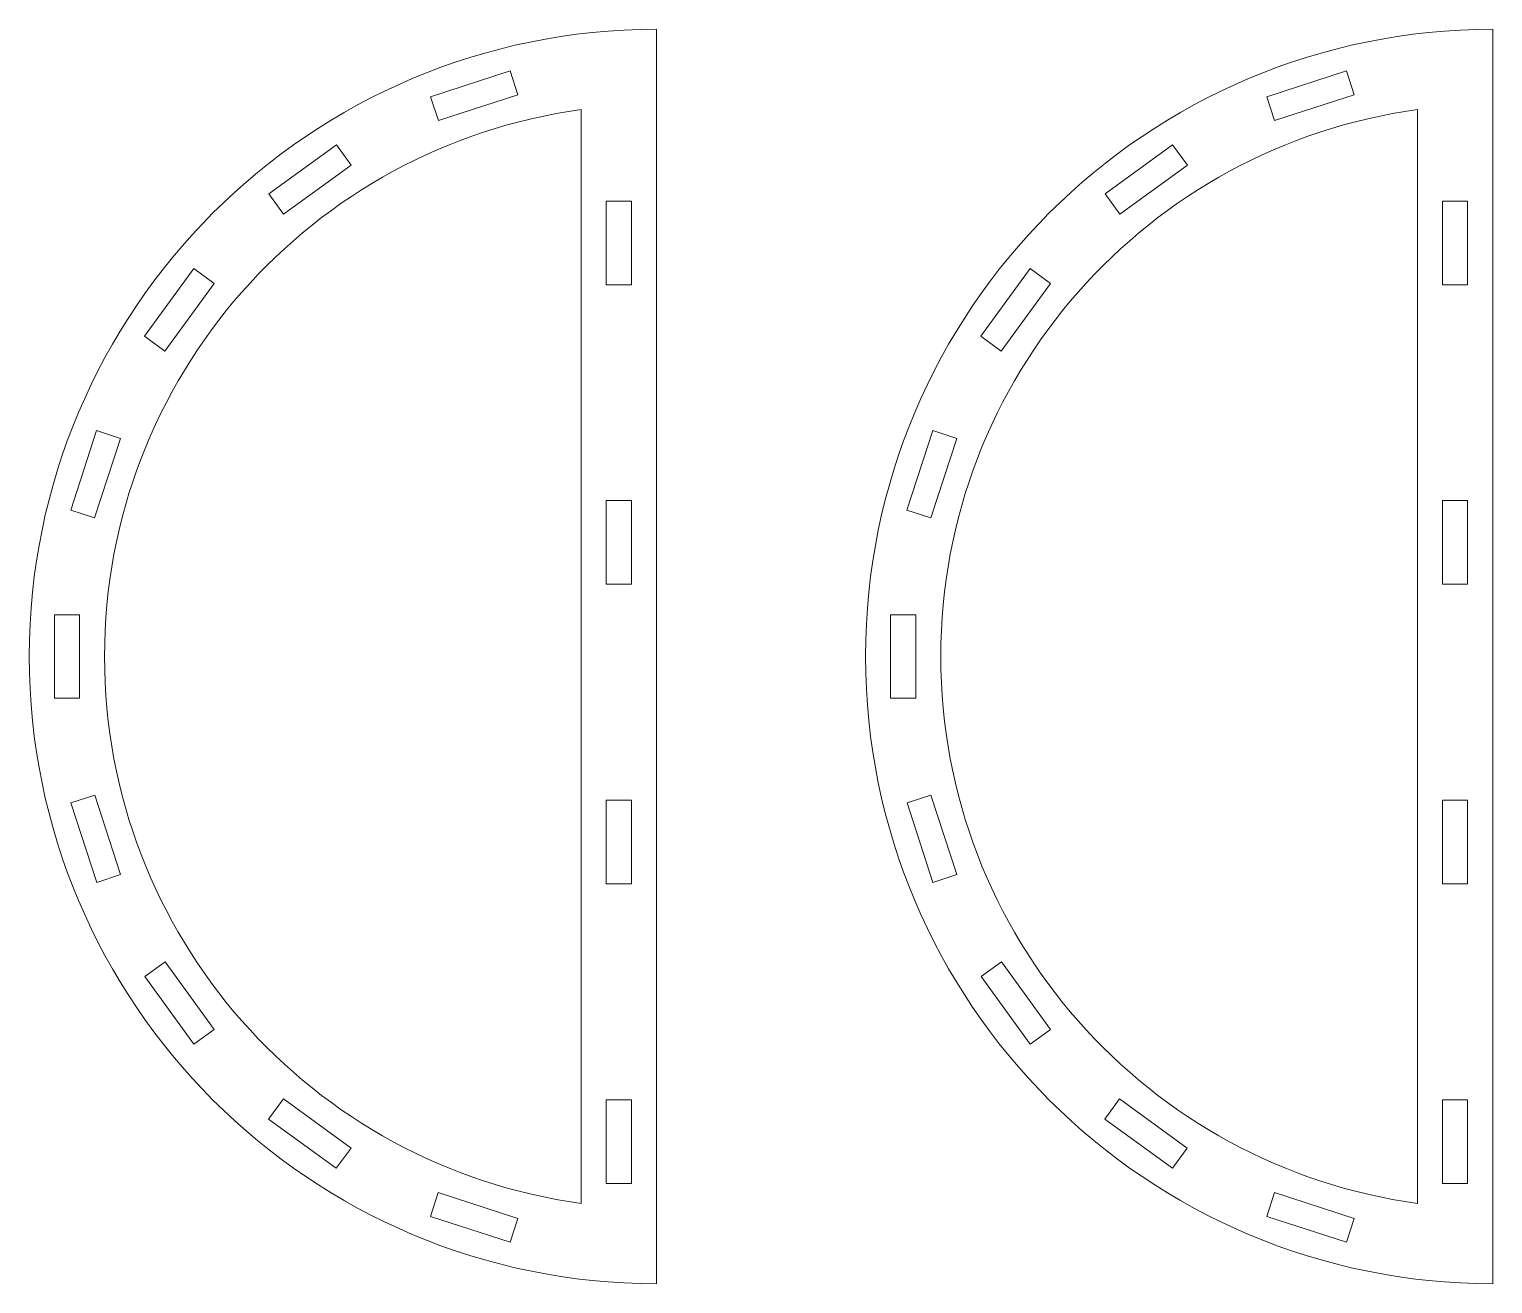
# Model space of a CAD drawing. Header units: millimetres. Extents: x -271 to 347, y -302 to 286.
# Drawn here: x -162.5 to 12.5, y -222.8 to -72.8 of the extents above; entities that cross this region are included whole.
import ezdxf

# ---------------------------------------------------------------- set-up
doc = ezdxf.new("R2010")
doc.units = ezdxf.units.MM
doc.header["$MEASUREMENT"] = 0
doc.layers.add('layer 1', color=7, linetype='Continuous')

msp = doc.modelspace()

# ---------------------------------------------------------------- linework, layer by layer
at = {"layer": 'layer 1', "color": 250, "lineweight": 20}
for points, knots in [([(-87.5146, -72.7685), (-87.5146, -72.7685), (-87.5146, -222.7685), (-87.5146, -222.7685), (-87.5146, -222.7685), (-128.9359, -222.7685), (-162.5146, -189.1898), (-162.5146, -147.7685), (-162.5146, -147.7685), (-162.5146, -106.3472), (-128.9359, -72.7685), (-87.5146, -72.7685)], [0, 0, 0, 0, 0.25, 0.25, 0.25, 0.25, 0.5, 0.5, 0.5, 0.5, 1, 1, 1, 1]), ([(12.4899, -72.7685), (12.4899, -72.7685), (12.4899, -222.7685), (12.4899, -222.7685), (12.4899, -222.7685), (-28.9314, -222.7685), (-62.5101, -189.1898), (-62.5101, -147.7685), (-62.5101, -147.7685), (-62.5101, -106.3472), (-28.9314, -72.7685), (12.4899, -72.7685)], [0, 0, 0, 0, 0.25, 0.25, 0.25, 0.25, 0.5, 0.5, 0.5, 0.5, 1, 1, 1, 1]), ([(-105.011, -77.7401), (-105.011, -77.7401), (-104.0839, -80.5933), (-104.0839, -80.5933), (-104.0839, -80.5933), (-104.0839, -80.5933), (-113.5944, -83.6835), (-113.5944, -83.6835), (-113.5944, -83.6835), (-113.5944, -83.6835), (-114.5215, -80.8303), (-114.5215, -80.8303), (-114.5215, -80.8303), (-114.5215, -80.8303), (-105.011, -77.7401), (-105.011, -77.7401)], [0, 0, 0, 0, 0.2, 0.2, 0.2, 0.2, 0.4, 0.4, 0.4, 0.4, 0.6, 0.6, 0.6, 0.6, 1, 1, 1, 1]), ([(-5.0065, -77.7401), (-5.0065, -77.7401), (-4.0794, -80.5933), (-4.0794, -80.5933), (-4.0794, -80.5933), (-4.0794, -80.5933), (-13.5899, -83.6835), (-13.5899, -83.6835), (-13.5899, -83.6835), (-13.5899, -83.6835), (-14.517, -80.8303), (-14.517, -80.8303), (-14.517, -80.8303), (-14.517, -80.8303), (-5.0065, -77.7401), (-5.0065, -77.7401)], [0, 0, 0, 0, 0.2, 0.2, 0.2, 0.2, 0.4, 0.4, 0.4, 0.4, 0.6, 0.6, 0.6, 0.6, 1, 1, 1, 1]), ([(-96.5146, -82.3769), (-128.7098, -86.7657), (-153.5146, -114.3678), (-153.5146, -147.7685), (-153.5146, -147.7685), (-153.5146, -181.1691), (-128.7098, -208.7713), (-96.5146, -213.1601), (-96.5146, -213.1601), (-96.5146, -213.1601), (-96.5146, -82.3769), (-96.5146, -82.3769)], [0, 0, 0, 0, 0.25, 0.25, 0.25, 0.25, 0.5, 0.5, 0.5, 0.5, 1, 1, 1, 1]), ([(3.4899, -82.3769), (-28.7053, -86.7657), (-53.5101, -114.3678), (-53.5101, -147.7685), (-53.5101, -147.7685), (-53.5101, -181.1691), (-28.7053, -208.7713), (3.4899, -213.1601), (3.4899, -213.1601), (3.4899, -213.1601), (3.4899, -82.3769), (3.4899, -82.3769)], [0, 0, 0, 0, 0.25, 0.25, 0.25, 0.25, 0.5, 0.5, 0.5, 0.5, 1, 1, 1, 1]), ([(-125.7898, -86.5807), (-125.7898, -86.5807), (-124.0265, -89.0077), (-124.0265, -89.0077), (-124.0265, -89.0077), (-124.0265, -89.0077), (-132.1166, -94.8855), (-132.1166, -94.8855), (-132.1166, -94.8855), (-132.1166, -94.8855), (-133.8799, -92.4585), (-133.8799, -92.4585), (-133.8799, -92.4585), (-133.8799, -92.4585), (-125.7898, -86.5807), (-125.7898, -86.5807)], [0, 0, 0, 0, 0.2, 0.2, 0.2, 0.2, 0.4, 0.4, 0.4, 0.4, 0.6, 0.6, 0.6, 0.6, 1, 1, 1, 1]), ([(-25.7853, -86.5807), (-25.7853, -86.5807), (-24.022, -89.0077), (-24.022, -89.0077), (-24.022, -89.0077), (-24.022, -89.0077), (-32.1121, -94.8855), (-32.1121, -94.8855), (-32.1121, -94.8855), (-32.1121, -94.8855), (-33.8754, -92.4585), (-33.8754, -92.4585), (-33.8754, -92.4585), (-33.8754, -92.4585), (-25.7853, -86.5807), (-25.7853, -86.5807)], [0, 0, 0, 0, 0.2, 0.2, 0.2, 0.2, 0.4, 0.4, 0.4, 0.4, 0.6, 0.6, 0.6, 0.6, 1, 1, 1, 1]), ([(-93.5146, -93.3139), (-93.5146, -93.3139), (-90.5146, -93.3139), (-90.5146, -93.3139), (-90.5146, -93.3139), (-90.5146, -93.3139), (-90.5146, -103.3139), (-90.5146, -103.3139), (-90.5146, -103.3139), (-90.5146, -103.3139), (-93.5146, -103.3139), (-93.5146, -103.3139), (-93.5146, -103.3139), (-93.5146, -103.3139), (-93.5146, -93.3139), (-93.5146, -93.3139)], [0, 0, 0, 0, 0.2, 0.2, 0.2, 0.2, 0.4, 0.4, 0.4, 0.4, 0.6, 0.6, 0.6, 0.6, 1, 1, 1, 1]), ([(6.4899, -93.3139), (6.4899, -93.3139), (9.4899, -93.3139), (9.4899, -93.3139), (9.4899, -93.3139), (9.4899, -93.3139), (9.4899, -103.3139), (9.4899, -103.3139), (9.4899, -103.3139), (9.4899, -103.3139), (6.4899, -103.3139), (6.4899, -103.3139), (6.4899, -103.3139), (6.4899, -103.3139), (6.4899, -93.3139), (6.4899, -93.3139)], [0, 0, 0, 0, 0.2, 0.2, 0.2, 0.2, 0.4, 0.4, 0.4, 0.4, 0.6, 0.6, 0.6, 0.6, 1, 1, 1, 1]), ([(-142.8382, -101.3932), (-142.8382, -101.3932), (-140.4112, -103.1565), (-140.4112, -103.1565), (-140.4112, -103.1565), (-140.4112, -103.1565), (-146.289, -111.2466), (-146.289, -111.2466), (-146.289, -111.2466), (-146.289, -111.2466), (-148.716, -109.4833), (-148.716, -109.4833), (-148.716, -109.4833), (-148.716, -109.4833), (-142.8382, -101.3932), (-142.8382, -101.3932)], [0, 0, 0, 0, 0.2, 0.2, 0.2, 0.2, 0.4, 0.4, 0.4, 0.4, 0.6, 0.6, 0.6, 0.6, 1, 1, 1, 1]), ([(-42.8337, -101.3932), (-42.8337, -101.3932), (-40.4067, -103.1565), (-40.4067, -103.1565), (-40.4067, -103.1565), (-40.4067, -103.1565), (-46.2845, -111.2466), (-46.2845, -111.2466), (-46.2845, -111.2466), (-46.2845, -111.2466), (-48.7115, -109.4833), (-48.7115, -109.4833), (-48.7115, -109.4833), (-48.7115, -109.4833), (-42.8337, -101.3932), (-42.8337, -101.3932)], [0, 0, 0, 0, 0.2, 0.2, 0.2, 0.2, 0.4, 0.4, 0.4, 0.4, 0.6, 0.6, 0.6, 0.6, 1, 1, 1, 1]), ([(-154.4688, -120.7565), (-154.4688, -120.7565), (-151.6156, -121.6836), (-151.6156, -121.6836), (-151.6156, -121.6836), (-151.6156, -121.6836), (-154.7058, -131.1941), (-154.7058, -131.1941), (-154.7058, -131.1941), (-154.7058, -131.1941), (-157.559, -130.267), (-157.559, -130.267), (-157.559, -130.267), (-157.559, -130.267), (-154.4688, -120.7565), (-154.4688, -120.7565)], [0, 0, 0, 0, 0.2, 0.2, 0.2, 0.2, 0.4, 0.4, 0.4, 0.4, 0.6, 0.6, 0.6, 0.6, 1, 1, 1, 1]), ([(-54.4643, -120.7565), (-54.4643, -120.7565), (-51.6111, -121.6836), (-51.6111, -121.6836), (-51.6111, -121.6836), (-51.6111, -121.6836), (-54.7013, -131.1941), (-54.7013, -131.1941), (-54.7013, -131.1941), (-54.7013, -131.1941), (-57.5545, -130.267), (-57.5545, -130.267), (-57.5545, -130.267), (-57.5545, -130.267), (-54.4643, -120.7565), (-54.4643, -120.7565)], [0, 0, 0, 0, 0.2, 0.2, 0.2, 0.2, 0.4, 0.4, 0.4, 0.4, 0.6, 0.6, 0.6, 0.6, 1, 1, 1, 1]), ([(-93.5146, -129.1325), (-93.5146, -129.1325), (-90.5146, -129.1325), (-90.5146, -129.1325), (-90.5146, -129.1325), (-90.5146, -129.1325), (-90.5146, -139.1325), (-90.5146, -139.1325), (-90.5146, -139.1325), (-90.5146, -139.1325), (-93.5146, -139.1325), (-93.5146, -139.1325), (-93.5146, -139.1325), (-93.5146, -139.1325), (-93.5146, -129.1325), (-93.5146, -129.1325)], [0, 0, 0, 0, 0.2, 0.2, 0.2, 0.2, 0.4, 0.4, 0.4, 0.4, 0.6, 0.6, 0.6, 0.6, 1, 1, 1, 1]), ([(6.4899, -129.1325), (6.4899, -129.1325), (9.4899, -129.1325), (9.4899, -129.1325), (9.4899, -129.1325), (9.4899, -129.1325), (9.4899, -139.1325), (9.4899, -139.1325), (9.4899, -139.1325), (9.4899, -139.1325), (6.4899, -139.1325), (6.4899, -139.1325), (6.4899, -139.1325), (6.4899, -139.1325), (6.4899, -129.1325), (6.4899, -129.1325)], [0, 0, 0, 0, 0.2, 0.2, 0.2, 0.2, 0.4, 0.4, 0.4, 0.4, 0.6, 0.6, 0.6, 0.6, 1, 1, 1, 1]), ([(-159.5146, -142.7685), (-159.5146, -142.7685), (-156.5146, -142.7685), (-156.5146, -142.7685), (-156.5146, -142.7685), (-156.5146, -142.7685), (-156.5146, -152.7685), (-156.5146, -152.7685), (-156.5146, -152.7685), (-156.5146, -152.7685), (-159.5146, -152.7685), (-159.5146, -152.7685), (-159.5146, -152.7685), (-159.5146, -152.7685), (-159.5146, -142.7685), (-159.5146, -142.7685)], [0, 0, 0, 0, 0.2, 0.2, 0.2, 0.2, 0.4, 0.4, 0.4, 0.4, 0.6, 0.6, 0.6, 0.6, 1, 1, 1, 1]), ([(-59.5101, -142.7685), (-59.5101, -142.7685), (-56.5101, -142.7685), (-56.5101, -142.7685), (-56.5101, -142.7685), (-56.5101, -142.7685), (-56.5101, -152.7685), (-56.5101, -152.7685), (-56.5101, -152.7685), (-56.5101, -152.7685), (-59.5101, -152.7685), (-59.5101, -152.7685), (-59.5101, -152.7685), (-59.5101, -152.7685), (-59.5101, -142.7685), (-59.5101, -142.7685)], [0, 0, 0, 0, 0.2, 0.2, 0.2, 0.2, 0.4, 0.4, 0.4, 0.4, 0.6, 0.6, 0.6, 0.6, 1, 1, 1, 1]), ([(-157.543, -165.2649), (-157.543, -165.2649), (-154.6898, -164.3378), (-154.6898, -164.3378), (-154.6898, -164.3378), (-154.6898, -164.3378), (-151.5996, -173.8483), (-151.5996, -173.8483), (-151.5996, -173.8483), (-151.5996, -173.8483), (-154.4528, -174.7754), (-154.4528, -174.7754), (-154.4528, -174.7754), (-154.4528, -174.7754), (-157.543, -165.2649), (-157.543, -165.2649)], [0, 0, 0, 0, 0.2, 0.2, 0.2, 0.2, 0.4, 0.4, 0.4, 0.4, 0.6, 0.6, 0.6, 0.6, 1, 1, 1, 1]), ([(-57.5385, -165.2649), (-57.5385, -165.2649), (-54.6853, -164.3378), (-54.6853, -164.3378), (-54.6853, -164.3378), (-54.6853, -164.3378), (-51.5951, -173.8483), (-51.5951, -173.8483), (-51.5951, -173.8483), (-51.5951, -173.8483), (-54.4483, -174.7754), (-54.4483, -174.7754), (-54.4483, -174.7754), (-54.4483, -174.7754), (-57.5385, -165.2649), (-57.5385, -165.2649)], [0, 0, 0, 0, 0.2, 0.2, 0.2, 0.2, 0.4, 0.4, 0.4, 0.4, 0.6, 0.6, 0.6, 0.6, 1, 1, 1, 1]), ([(-93.5146, -164.9511), (-93.5146, -164.9511), (-90.5146, -164.9511), (-90.5146, -164.9511), (-90.5146, -164.9511), (-90.5146, -164.9511), (-90.5146, -174.9511), (-90.5146, -174.9511), (-90.5146, -174.9511), (-90.5146, -174.9511), (-93.5146, -174.9511), (-93.5146, -174.9511), (-93.5146, -174.9511), (-93.5146, -174.9511), (-93.5146, -164.9511), (-93.5146, -164.9511)], [0, 0, 0, 0, 0.2, 0.2, 0.2, 0.2, 0.4, 0.4, 0.4, 0.4, 0.6, 0.6, 0.6, 0.6, 1, 1, 1, 1]), ([(6.4899, -164.9511), (6.4899, -164.9511), (9.4899, -164.9511), (9.4899, -164.9511), (9.4899, -164.9511), (9.4899, -164.9511), (9.4899, -174.9511), (9.4899, -174.9511), (9.4899, -174.9511), (9.4899, -174.9511), (6.4899, -174.9511), (6.4899, -174.9511), (6.4899, -174.9511), (6.4899, -174.9511), (6.4899, -164.9511), (6.4899, -164.9511)], [0, 0, 0, 0, 0.2, 0.2, 0.2, 0.2, 0.4, 0.4, 0.4, 0.4, 0.6, 0.6, 0.6, 0.6, 1, 1, 1, 1]), ([(-148.7024, -186.0437), (-148.7024, -186.0437), (-146.2754, -184.2804), (-146.2754, -184.2804), (-146.2754, -184.2804), (-146.2754, -184.2804), (-140.3976, -192.3705), (-140.3976, -192.3705), (-140.3976, -192.3705), (-140.3976, -192.3705), (-142.8246, -194.1338), (-142.8246, -194.1338), (-142.8246, -194.1338), (-142.8246, -194.1338), (-148.7024, -186.0437), (-148.7024, -186.0437)], [0, 0, 0, 0, 0.2, 0.2, 0.2, 0.2, 0.4, 0.4, 0.4, 0.4, 0.6, 0.6, 0.6, 0.6, 1, 1, 1, 1]), ([(-48.6979, -186.0437), (-48.6979, -186.0437), (-46.2709, -184.2804), (-46.2709, -184.2804), (-46.2709, -184.2804), (-46.2709, -184.2804), (-40.3931, -192.3705), (-40.3931, -192.3705), (-40.3931, -192.3705), (-40.3931, -192.3705), (-42.8201, -194.1338), (-42.8201, -194.1338), (-42.8201, -194.1338), (-42.8201, -194.1338), (-48.6979, -186.0437), (-48.6979, -186.0437)], [0, 0, 0, 0, 0.2, 0.2, 0.2, 0.2, 0.4, 0.4, 0.4, 0.4, 0.6, 0.6, 0.6, 0.6, 1, 1, 1, 1]), ([(-133.8899, -203.0921), (-133.8899, -203.0921), (-132.1266, -200.6651), (-132.1266, -200.6651), (-132.1266, -200.6651), (-132.1266, -200.6651), (-124.0365, -206.5429), (-124.0365, -206.5429), (-124.0365, -206.5429), (-124.0365, -206.5429), (-125.7998, -208.9699), (-125.7998, -208.9699), (-125.7998, -208.9699), (-125.7998, -208.9699), (-133.8899, -203.0921), (-133.8899, -203.0921)], [0, 0, 0, 0, 0.2, 0.2, 0.2, 0.2, 0.4, 0.4, 0.4, 0.4, 0.6, 0.6, 0.6, 0.6, 1, 1, 1, 1]), ([(-93.5146, -200.7697), (-93.5146, -200.7697), (-90.5146, -200.7697), (-90.5146, -200.7697), (-90.5146, -200.7697), (-90.5146, -200.7697), (-90.5146, -210.7697), (-90.5146, -210.7697), (-90.5146, -210.7697), (-90.5146, -210.7697), (-93.5146, -210.7697), (-93.5146, -210.7697), (-93.5146, -210.7697), (-93.5146, -210.7697), (-93.5146, -200.7697), (-93.5146, -200.7697)], [0, 0, 0, 0, 0.2, 0.2, 0.2, 0.2, 0.4, 0.4, 0.4, 0.4, 0.6, 0.6, 0.6, 0.6, 1, 1, 1, 1]), ([(-33.8854, -203.0921), (-33.8854, -203.0921), (-32.1221, -200.6651), (-32.1221, -200.6651), (-32.1221, -200.6651), (-32.1221, -200.6651), (-24.032, -206.5429), (-24.032, -206.5429), (-24.032, -206.5429), (-24.032, -206.5429), (-25.7953, -208.9699), (-25.7953, -208.9699), (-25.7953, -208.9699), (-25.7953, -208.9699), (-33.8854, -203.0921), (-33.8854, -203.0921)], [0, 0, 0, 0, 0.2, 0.2, 0.2, 0.2, 0.4, 0.4, 0.4, 0.4, 0.6, 0.6, 0.6, 0.6, 1, 1, 1, 1]), ([(6.4899, -200.7697), (6.4899, -200.7697), (9.4899, -200.7697), (9.4899, -200.7697), (9.4899, -200.7697), (9.4899, -200.7697), (9.4899, -210.7697), (9.4899, -210.7697), (9.4899, -210.7697), (9.4899, -210.7697), (6.4899, -210.7697), (6.4899, -210.7697), (6.4899, -210.7697), (6.4899, -210.7697), (6.4899, -200.7697), (6.4899, -200.7697)], [0, 0, 0, 0, 0.2, 0.2, 0.2, 0.2, 0.4, 0.4, 0.4, 0.4, 0.6, 0.6, 0.6, 0.6, 1, 1, 1, 1]), ([(-114.5266, -214.7227), (-114.5266, -214.7227), (-113.5995, -211.8695), (-113.5995, -211.8695), (-113.5995, -211.8695), (-113.5995, -211.8695), (-104.089, -214.9597), (-104.089, -214.9597), (-104.089, -214.9597), (-104.089, -214.9597), (-105.0161, -217.8129), (-105.0161, -217.8129), (-105.0161, -217.8129), (-105.0161, -217.8129), (-114.5266, -214.7227), (-114.5266, -214.7227)], [0, 0, 0, 0, 0.2, 0.2, 0.2, 0.2, 0.4, 0.4, 0.4, 0.4, 0.6, 0.6, 0.6, 0.6, 1, 1, 1, 1]), ([(-14.5221, -214.7227), (-14.5221, -214.7227), (-13.595, -211.8695), (-13.595, -211.8695), (-13.595, -211.8695), (-13.595, -211.8695), (-4.0845, -214.9597), (-4.0845, -214.9597), (-4.0845, -214.9597), (-4.0845, -214.9597), (-5.0116, -217.8129), (-5.0116, -217.8129), (-5.0116, -217.8129), (-5.0116, -217.8129), (-14.5221, -214.7227), (-14.5221, -214.7227)], [0, 0, 0, 0, 0.2, 0.2, 0.2, 0.2, 0.4, 0.4, 0.4, 0.4, 0.6, 0.6, 0.6, 0.6, 1, 1, 1, 1])]:
    msp.add_open_spline(points, degree=3, knots=knots, dxfattribs=at)

doc.saveas('drawing.dxf')
